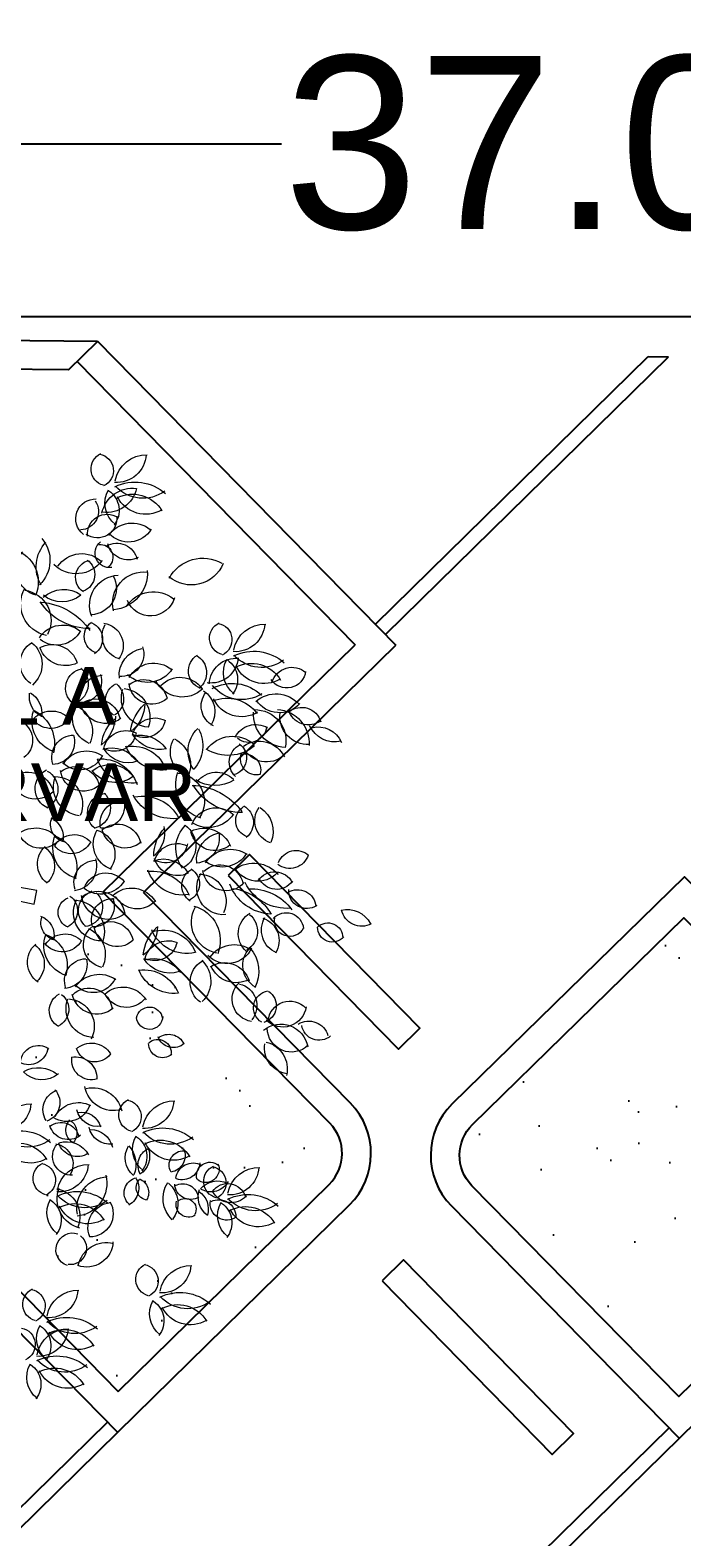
# Model space of a CAD drawing. Header units: millimetres. Extents: x 793 to 3159, y 750 to 2095.
# Drawn here: x 1184.99 to 1189.51, y 1002.38 to 1012.83 of the extents above; entities that cross this region are included whole.
import ezdxf

# ---------------------------------------------------------------- set-up
doc = ezdxf.new("R2010")
doc.units = ezdxf.units.MM
doc.linetypes.add('CONTINUA', pattern=[0])
for name, color, linetype in [('A-BANQUETA', 8, 'Continuous'), ('A-TEXTO', 2, 'Continuous'), ('A-VEGETACION', 65, 'Continuous')]:
    doc.layers.add(name, color=color, linetype=linetype)
doc.styles.add('kobalt', font='arial.ttf', dxfattribs={"height": 0.15})
doc.styles.get("Standard").update_dxf_attribs({"font": 'arial.ttf'})
doc.dimstyles.get("Standard").update_dxf_attribs({"dimtxt": 1.2, "dimasz": 0.18, "dimexe": 0.18, "dimexo": 0.0625, "dimgap": 0.09, "dimtad": 0, "dimtih": 1, "dimtoh": 1, "dimdec": 4, "dimlfac": -1, "dimzin": 0, "dimdsep": 46, "dimtxsty": 'Standard', "dimcen": 0.09, "dimadec": 0, "dimazin": 0, "dimtfac": 1, "dimtdec": 4, "dimtofl": 0, "dimtmove": 0, "dimatfit": 3, "dimfxl": 1, "dimtolj": 1, "dimtzin": 0, "dimarcsym": 0})
pattern_1 = [(38.034047, (-995.446, 276.85925), (-0.04112262, 0.97848569), [0, -0.77216, 0, -0.8636, 0, -0.8255]), (8.034047, (-995.446, 276.8592), (0.8856448, 1.4419677), [0, -0.41656, 0, -0.69596, 0, -0.2667]), (328.034047, (-996.0708, 276.8534), (1.58188923, 0.0176195), [0, -0.254, 0, -0.9144, 0, -1.1938]), (318.03405, (-996.0708, 276.8534), (1.5228908, 0.4600731), [0, -0.127, 0, -0.59944, 0, -0.6858])]

# ---------------------------------------------------------------- blocks, each defined once
blk = doc.blocks.new('XR-CONJUNTO$0$A$C458D45B7')
at = {"lineweight": 0, "extrusion": (-2.43104e-07, -5.45806e-06, 1)}
blk.add_lwpolyline([(0.1057, -1.746), (0.1681, -1.7494, -0.110183), (-0.0866, -0.95, -0.110183), (0.0225, -0.1181, 0.069274), (0.0548, -0.1083, -0.159056), (0.3751, -0.5382), (0.4313, -0.5098), (0.2694, -0.2414), (0.6188, -0.3643), (0.5483, -0.2962, -0.129481), (0.1024, -0.068, 0.184379), (0.1254, 0.0127), (0.8832, -0.1415), (0.8943, -0.0784), (0.1156, 0.0518, -0.487233), (0.1075, 0.0667, -0.157099), (0.4909, 0.4325), (0.4557, 0.4846), (0.2096, 0.2904), (0.2879, 0.6525), (0.2292, 0.5741, -0.1274), (0.063, 0.1098, -1.508538), (0.0487, 0.1166), (-0.0409, 1.3604), (-0.1014, 1.2588), (-0.0393, 0.4627, -0.187108), (-0.3498, 1.1361), (-0.3949, 1.1174), (-0.3356, 0.7801), (-0.586, 0.9428), (-0.6161, 0.9071, -0.222061), (-0.0345, 0.1193), (-0.0367, 0.1218), (-0.9935, 0.563), (-0.9683, 0.4373, -0.148996), (-0.7862, 0.3977), (-0.1177, 0.0214, -0.61159), (-0.1188, -0.006, -0.101655), (-1.381, -0.3864), (-1.4565, -0.4291), (-0.657, -0.3716, -0.12496), (-1.5382, -0.8654), (-1.5037, -0.924), (-0.968, -0.7054), (-1.2263, -1.1913), (-1.1801, -1.2004, -0.176723), (-0.0978, -0.0662, 0.164875), (-0.0374, -0.112, -0.122319), (-0.6656, -1.3725), (-0.6394, -1.3961), (-0.165, -0.7555, -0.101541), (-0.347, -1.7346), (-0.3067, -1.749), (-0.1198, -1.2235), (0.1057, -1.746)], format="xyb", close=True, dxfattribs=at)
at = {"lineweight": 0, "extrusion": (2.43104e-07, 5.45806e-06, -1)}
for centre, major_axis, start_param, end_param in [((1.2047, 1.8735), (0.0578, 0.0526, 0), 2.569534, 5.006064), ((1.153, 1.8655), (0.0521, -0.0572, 0), 4.051015, 6.582941), ((1.245, 1.9477), (0.0917, -0.1007, 0), -0.777492, 0.800951), ((1.3822, 1.7948), (0.0977, -0.1073, 0), 2.477681, 3.902549), ((1.3334, 1.6034), (0.156, 0.1421, 0), 4.983233, 6.17178), ((1.3151, 1.7162), (0.0909, 0.0828, 0), 2.943806, 4.400315), ((1.3213, 1.6411), (0.1073, 0.0977, 0), 4.075394, 5.568293), ((1.2007, 1.813), (0.1037, 0.0945, 0), 0.93843, 2.439379), ((1.1485, 1.6818), (0.0813, 0.074, 0), 6.042078, 7.680112), ((1.3664, 1.9112), (0.1269, 0.1155, 0), 1.666781, 3.133707), ((1.3223, 1.6016), (0.1055, -0.1158, 0), 3.38331, 4.908592), ((1.3796, 1.8101), (0.0974, -0.107, 0), 0.190237, 1.841773), ((1.1499, 1.643), (0.0617, -0.0677, 0), 1.384738, 3.90545), ((1.0761, 1.677), (0.064, 0.0583, 0), 0.142939, 2.254521), ((1.1583, 1.6449), (0.0609, -0.0669, 0), -0.950418, 1.336182), ((1.2034, 1.5741), (0.0607, -0.0666, 0), 2.180672, 4.465833), ((1.3207, 1.4939), (0.0968, 0.0882, 0), 4.468963, 6.135104), ((0.7863, 1.4466), (0.1042, -0.1145, 0), -1.558089, -0.023624), ((1.2163, 1.4846), (0.0497, 0.0453, 0), 2.154095, 4.761131), ((1.25, 1.4337), (0.0652, -0.0716, 0), 3.353873, 5.207545), ((1.3021, 1.6577), (0.0817, -0.0897, 0), -0.311589, 1.576583), ((0.7305, 1.3462), (0.1061, -0.1165, 0), 4.17789, 5.832144), ((0.9098, 1.4071), (0.0922, 0.084, 0), 2.564354, 4.581363), ((1.0445, 1.4197), (0.1124, -0.1235, 0), 1.763492, 3.048606), ((1.0885, 1.3478), (0.0896, -0.0984, 0), 2.894701, 4.651743), ((1.1728, 1.4657), (0.0436, 0.0397, 0), 5.34712, 7.859851), ((1.3013, 1.5509), (0.0718, 0.0654, 0), 1.80201, 3.64249), ((1.6493, 1.2899), (0.1299, 0.1183, 0), 4.360495, 5.965464), ((1.0623, 1.533), (0.1074, 0.0978, 0), 1.343784, 3.09522), ((1.1401, 1.3718), (0.0592, 0.0539, 0), 2.883799, 5.216128), ((1.0667, 1.3837), (0.0606, 0.0551, 0), 6.049447, 8.223314), ((1.3773, 1.2548), (0.1071, 0.0976, 0), 3.627143, 5.564226), ((1.2205, 1.3933), (0.1266, 0.1153, 0), 0.666936, 2.208248), ((1.5934, 1.501), (0.1183, 0.1077, 0), 1.123877, 3.002143), ((1.0067, 1.1728), (0.1048, 0.0954, 0), 4.716479, 6.042626), ((1.264, 1.2447), (0.093, -0.1021, 0), 1.914643, 3.826952), ((1.1267, 1.3204), (0.0823, -0.0904, 0), -1.350697, 0.677345), ((0.9544, 1.2463), (0.1089, 0.0991, 0), 2.493376, 4.396862), ((0.8083, 1.1701), (0.0944, -0.1037, 0), 4.007914, 5.933263), ((1.126, 1.4092), (0.1849, -0.2031, 0), 0.724844, 1.720325), ((0.8824, 0.9572), (0.2007, -0.2203, 0), 3.951237, 4.849497), ((0.9976, 1.3915), (0.0994, 0.0906, 0), 1.606077, 3.000648), ((1.4218, 1.1595), (0.1096, 0.0998, 0), 4.447218, 6.124093), ((1.4067, 1.3114), (0.0854, 0.0778, 0), 1.013458, 3.478607), ((1.0044, 1.0208), (0.0958, 0.0872, 0), 4.447811, 6.117663), ((0.9742, 1.1809), (0.0917, 0.0835, 0), 1.215767, 2.960129), ((1.1831, 1.0996), (0.0543, -0.0596, 0), 1.053155, 3.251216), ((1.1076, 1.0867), (0.0591, 0.0538, 0), 5.835663, 8.030113), ((1.2949, 1.1015), (0.0809, 0.0737, 0), 2.615368, 4.390992), ((1.1796, 1.057), (0.0767, 0.0698, 0), 5.582465, 7.669786), ((1.7599, 1.0963), (0.0578, 0.0526, 0), 2.569534, 5.006064), ((1.7082, 1.0883), (0.0521, -0.0572, 0), 4.051015, 6.582941), ((1.8002, 1.1705), (0.0917, -0.1007, 0), -0.777492, 0.800951), ((1.9374, 1.0176), (0.0977, -0.1073, 0), 2.477681, 3.902549), ((0.9191, 0.9718), (0.0753, -0.0827, 0), 1.313815, 3.349576), ((0.7825, 0.9675), (0.0853, -0.0936, 0), 4.544935, 6.312543), ((0.9566, 0.9403), (0.0806, -0.0885, 0), 3.370813, 5.157583), ((1.3902, 0.9219), (0.092, 0.0838, 0), 3.755875, 5.297094), ((1.2736, 1.0193), (0.0776, 0.0706, 0), 0.406359, 2.386168), ((1.8885, 0.8262), (0.156, 0.1421, 0), 4.983233, 6.17178), ((1.0156, 1.0868), (0.0921, 0.0838, 0), 1.841381, 3.51856), ((1.4262, 0.848), (0.0876, -0.0961, 0), 2.814409, 4.565511), ((1.672, 0.944), (0.0638, 0.0581, 0), 2.666489, 4.89175), ((1.5789, 0.9353), (0.0672, 0.0612, 0), 5.948182, 7.930883), ((1.6894, 1.0137), (0.0927, 0.0844, 0), 0.799218, 2.447222), ((1.8061, 0.8808), (0.0831, -0.0913, 0), 2.334246, 3.973514), ((1.8703, 0.939), (0.0909, 0.0828, 0), 2.943806, 4.400315), ((1.7037, 0.9046), (0.0813, 0.074, 0), 6.042078, 7.680112), ((1.9216, 1.134), (0.1269, 0.1155, 0), 1.666781, 3.133707), ((1.8775, 0.8244), (0.1055, -0.1158, 0), 3.38331, 4.908592), ((1.1085, 0.8596), (0.0605, -0.0665, 0), 1.397227, 3.718561), ((1.0273, 0.8777), (0.0708, 0.0645, 0), 6.13543, 8.311571), ((1.1927, 0.8056), (0.0766, -0.0842, 0), 2.169655, 3.836341), ((1.083, 0.891), (0.0687, -0.0755, 0), -1.14803, 0.774852), ((1.3947, 1.027), (0.0932, -0.1024, 0), -0.25807, 1.453854), ((1.3802, 0.7905), (0.0819, 0.0746, 0), 4.800278, 6.787688), ((1.5489, 0.7897), (0.0916, 0.0834, 0), 4.639012, 6.391459), ((1.9348, 1.0329), (0.0974, -0.107, 0), 0.190237, 1.841773), ((2.0405, 0.9558), (0.0587, -0.0645, 0), -0.724942, 1.726058), ((2.0648, 0.8685), (0.071, 0.0646, 0), 4.151426, 6.168286), ((1.2873, 0.805), (0.0618, 0.0563, 0), 2.887633, 4.992149), ((1.1995, 0.8106), (0.0592, -0.065, 0), 4.536575, 6.457466), ((1.4108, 0.8151), (0.0902, -0.0991, 0), 0.806193, 2.626396), ((1.2759, 0.7256), (0.0902, -0.0991, 0), 3.977608, 5.798449), ((1.4175, 0.8946), (0.0717, -0.0787, 0), 0.005641, 2.204362), ((1.5569, 0.9599), (0.1017, 0.0926, 0), 1.53285, 3.394624), ((1.7473, 0.7824), (0.0749, 0.0682, 0), 2.758287, 4.551845), ((1.5937, 0.7543), (0.0858, 0.0782, 0), 6.016735, 7.583178), ((1.7909, 0.6955), (0.1422, 0.1295, 0), 4.938646, 6.213219), ((1.8321, 0.9856), (0.1277, 0.1163, 0), 1.736283, 3.202468), ((1.7659, 0.6448), (0.1288, 0.1173, 0), 5.061729, 6.377885), ((1.9932, 0.6983), (0.0961, -0.1055, 0), 3.150996, 4.716777), ((0.9534, 0.8183), (0.0686, -0.0753, 0), 1.181124, 2.464126), ((0.8007, 0.7407), (0.0738, -0.081, 0), 4.41164, 5.590802), ((1.1767, 0.7201), (0.084, -0.0923, 0), 1.118017, 2.804838), ((1.0123, 0.6583), (0.089, -0.0977, 0), 4.294454, 5.876201), ((1.2035, 0.8172), (0.0808, -0.0887, 0), 0.092923, 1.977664), ((1.1603, 0.6968), (0.0837, 0.0762, 0), 4.801306, 6.789719), ((1.541, 0.6301), (0.1501, -0.1649, 0), 2.46149, 3.089068), ((1.2241, 0.7888), (0.1083, -0.1189, 0), -0.839842, 0.076229), ((1.8322, 0.877), (0.0963, -0.1058, 0), 0.185746, 1.870263), ((1.895, 0.6229), (0.1068, 0.0972, 0), 5.428094, 7.228134), ((2.0064, 0.8809), (0.0937, 0.0854, 0), 1.46165, 3.280739), ((1.9916, 0.6138), (0.1043, -0.1145, 0), 3.932876, 5.51985), ((2.1421, 0.7965), (0.0656, -0.072, 0), 0.099805, 2.010463), ((2.1109, 0.6877), (0.0621, -0.0682, 0), 3.181514, 5.162167), ((0.7697, 0.6152), (0.0667, -0.0732, 0), 4.451717, 6.378593), ((1.0128, 0.7058), (0.1097, 0.0999, 0), 2.621006, 4.188153), ((0.9555, 0.6379), (0.0846, 0.077, 0), 4.543425, 6.229143), ((0.9514, 0.7771), (0.0779, 0.0709, 0), 1.330154, 3.178298), ((0.7976, 0.5988), (0.1163, -0.1277, 0), 4.342379, 5.681106), ((1.3643, 0.5848), (0.1194, -0.1311, 0), 2.37923, 3.193648), ((1.061, 0.7395), (0.128, -0.1405, 0), -0.784182, 0.00199), ((1.4333, 0.6173), (0.0792, 0.0721, 0), 4.133492, 5.913453), ((1.3835, 0.7314), (0.0727, 0.0663, 0), 0.919137, 2.878591), ((1.9006, 0.5896), (0.0803, 0.0731, 0), 4.360409, 5.96059), ((2.0436, 0.7493), (0.1051, -0.1154, 0), 0.784975, 2.34939), ((2.1397, 0.7382), (0.0871, -0.0957, 0), 0.673365, 2.436248), ((2.1878, 0.572), (0.0873, 0.0795, 0), 5.195254, 6.607348), ((1.0619, 0.538), (0.0771, 0.0702, 0), 3.578431, 5.411906), ((0.9566, 0.6106), (0.0784, 0.0714, 0), 0.436241, 2.259906), ((1.3008, 0.5586), (0.0784, 0.0714, 0), 4.101275, 5.885898), ((1.2466, 0.6694), (0.0679, -0.0745, 0), -0.680065, 1.231452), ((1.4562, 0.728), (0.1107, 0.1008, 0), 2.096157, 3.293233), ((1.3665, 0.4977), (0.0986, -0.1083, 0), 3.64898, 4.819134), ((1.632, 0.5695), (0.0934, 0.085, 0), 2.670249, 4.371423), ((1.466, 0.5092), (0.0985, 0.0897, 0), 5.897661, 7.518178), ((1.7353, 0.573), (0.0996, -0.1093, 0), 1.696285, 3.096425), ((1.4938, 0.597), (0.1088, -0.1195, 0), -1.343022, -0.102244), ((1.7945, 0.4948), (0.1, -0.1098, 0), 2.927447, 4.595886), ((1.8685, 0.697), (0.0551, -0.0606, 0), -0.732342, 1.438682), ((1.9175, 0.4935), (0.0864, -0.0949, 0), 3.269555, 4.993185), ((2.2645, 0.7491), (0.086, -0.0945, 0), 0.49687, 1.882198), ((1.1197, 0.4426), (0.0853, -0.0936, 0), 2.842397, 4.486074), ((1.2348, 0.4358), (0.1098, 0.1, 0), 5.169368, 6.378412), ((1.3079, 0.64), (0.0836, -0.0918, 0), 0.349385, 1.792287), ((1.464, 0.6612), (0.1312, 0.1195, 0), 2.177072, 3.48534), ((1.3334, 0.431), (0.1199, 0.1092, 0), 5.273956, 6.694812), ((1.7713, 0.7471), (0.1424, 0.1297, 0), 1.613061, 2.85523), ((1.8678, 0.5245), (0.0662, 0.0603, 0), 3.038614, 4.984341), ((1.7767, 0.5428), (0.0601, 0.0547, 0), 6.07195, 8.333963), ((1.9049, 0.5403), (0.0506, -0.0555, 0), 0.487336, 2.659089), ((1.8486, 0.4869), (0.0508, -0.0558, 0), 3.712422, 5.67171), ((1.949, 0.6437), (0.0794, -0.0872, 0), -0.015353, 1.86175), ((1.0697, 0.3839), (0.0756, -0.083, 0), 3.217275, 5.232157), ((1.088, 0.5957), (0.0844, 0.0768, 0), 1.169358, 3.071745), ((1.2286, 0.3762), (0.0968, 0.0882, 0), 4.743456, 6.397223), ((1.1863, 0.3544), (0.1203, -0.1321, 0), 3.77634, 5.096511), ((1.3275, 0.5924), (0.1258, 0.1146, 0), 2.147165, 3.513976), ((0.8499, 0.3477), (0.0893, 0.0814, 0), 4.677287, 6.768745), ((0.8831, 0.4602), (0.0782, -0.0859, 0), -0.072116, 2.100473), ((0.9807, 0.3937), (0.0663, -0.0728, 0), 1.151836, 3.380423), ((0.8908, 0.3895), (0.0716, 0.0652, 0), 5.958243, 8.074739), ((1.1017, 0.4035), (0.0999, 0.091, 0), 2.417589, 4.240237), ((0.975, 0.3218), (0.0943, 0.0859, 0), 5.432363, 7.442825), ((1.1049, 0.4906), (0.0793, 0.0722, 0), 1.533613, 3.760744), ((1.2521, 0.5565), (0.0977, 0.089, 0), 1.621032, 3.240103), ((1.6951, 0.4196), (0.1098, -0.1206, 0), 1.02251, 2.655312), ((1.5334, 0.3392), (0.0887, -0.0974, 0), 3.932198, 6.037993), ((1.7114, 0.5766), (0.1199, 0.1092, 0), 1.728261, 2.878998), ((1.7204, 0.3656), (0.0819, 0.0746, 0), 4.52524, 6.227149), ((1.2161, 0.2832), (0.0673, 0.0612, 0), 2.962339, 5.371728), ((1.1335, 0.306), (0.0721, 0.0656, 0), 6.233027, 8.310845), ((1.5187, 0.4684), (0.1407, -0.1545, 0), 0.640677, 1.802056), ((1.3814, 0.1749), (0.139, 0.1266, 0), 5.240357, 6.537285), ((1.6034, 0.1235), (0.2151, 0.1959, 0), 5.465833, 6.388216), ((1.8324, 0.5474), (0.1895, 0.1725, 0), 2.274403, 3.341796), ((1.2881, 0.2359), (0.0702, -0.0771, 0), 2.086658, 3.920651), ((1.193, 0.3155), (0.0695, -0.0763, 0), -1.080273, 0.780013), ((1.7193, 0.1934), (0.0877, 0.0798, 0), 4.231785, 6.165473), ((1.6841, 0.3589), (0.1027, 0.0935, 0), 1.321927, 2.871663), ((1.8882, 0.2529), (0.0574, 0.0522, 0), 2.659984, 4.886166), ((1.8046, 0.2444), (0.0651, 0.0593, 0), 5.956365, 7.910978), ((2.0071, 0.2546), (0.073, -0.0801, 0), 1.067899, 2.92199), ((1.8529, 0.2045), (0.0881, -0.0968, 0), 4.451396, 5.845093), ((0.8875, 0.0763), (0.0906, -0.0995, 0), 3.208281, 4.799812), ((1.0376, 0.2277), (0.061, 0.0555, 0), 2.56328, 4.27584), ((0.9174, 0.1696), (0.0717, 0.0653, 0), 5.868543, 7.246202), ((1.2653, 0.1224), (0.081, 0.0738, 0), 4.745986, 6.818095), ((1.6198, 0.0907), (0.1252, -0.1375, 0), 2.280882, 3.058707), ((1.3423, 0.1923), (0.1035, 0.0943, 0), 0.520555, 1.572296), ((1.6872, 0.1238), (0.1023, -0.1123, 0), 1.657783, 3.088171), ((1.5085, 0.1335), (0.0877, 0.0799, 0), 6.067834, 8.045041), ((1.6639, 0.0822), (0.0907, -0.0996, 0), 3.428976, 5.043905), ((0.9113, 0.2286), (0.0826, 0.0753, 0), 1.505724, 3.50646), ((1.114, 0.1223), (0.1092, 0.0994, 0), 2.564545, 4.284212), ((0.9211, 0.028), (0.116, 0.1056, 0), 5.777895, 7.358046), ((1.0515, 0.1937), (0.0742, 0.0675, 0), 1.202907, 3.195018), ((1.0653, 0.0787), (0.0761, 0.0693, 0), 4.390858, 6.307193), ((1.2777, 0.1403), (0.0836, -0.0918, 0), 1.05786, 2.852332), ((1.1395, 0.0928), (0.0847, 0.0772, 0), 5.715564, 7.653398), ((1.3006, 0.2313), (0.081, 0.0737, 0), 1.566682, 3.632794), ((1.4867, 0.1575), (0.0691, -0.0759, 0), -0.69434, 1.265921), ((1.5428, 0.035), (0.074, -0.0812, 0), 2.549086, 4.298299), ((1.7132, 0.227), (0.076, -0.0835, 0), 0.028742, 2.061808), ((1.7609, 0.0696), (0.0958, 0.0873, 0), 3.773279, 5.238917), ((1.6186, 0.1711), (0.0865, 0.0788, 0), 0.496987, 2.185336), ((1.0061, 0.0455), (0.0741, -0.0813, 0), 1.382971, 3.131901), ((0.8706, 0.0349), (0.0772, 0.0703, 0), 6.063501, 7.880105), ((1.0551, 0.0354), (0.0842, 0.0767, 0), 0.426936, 2.193481), ((1.4792, -0.0603), (0.0897, -0.0984, 0), 3.52824, 4.904396), ((1.5428, 0.1079), (0.0824, 0.0751, 0), 1.848943, 3.581152), ((1.7894, -0.0171), (0.0929, -0.102, 0), 2.877066, 4.459805), ((1.7491, 0.1705), (0.0979, 0.0892, 0), 1.28174, 2.88803), ((1.8968, -0.0911), (0.1001, -0.1099, 0), 3.256708, 4.738799), ((2.0615, 0.1253), (0.061, -0.0669, 0), -0.518451, 1.382328), ((2.0917, 0.0318), (0.0638, 0.0581, 0), 4.23997, 6.17382), ((1.1683, -0.0388), (0.076, 0.0692, 0), 3.547046, 5.406033), ((1.2143, -0.1026), (0.0802, 0.073, 0), 4.235733, 6.327879), ((1.4251, -0.1752), (0.1293, -0.1419, 0), 3.772047, 5.013684), ((1.5677, 0.0768), (0.1144, -0.1256, 0), 0.568993, 1.974998), ((1.6504, -0.0484), (0.0635, 0.0578, 0), 2.884053, 4.963442), ((1.5628, -0.042), (0.0613, 0.0558, 0), 6.014393, 8.125504), ((1.757, -0.0586), (0.0915, 0.0833, 0), 2.215722, 4.462887), ((1.645, -0.1202), (0.0839, -0.0921, 0), 3.876593, 5.891738), ((1.7677, 0.0361), (0.0726, -0.0797, 0), -0.136696, 2.171298), ((1.7409, -0.0601), (0.0804, 0.0732, 0), 4.693667, 6.792912), ((1.9147, 0.0973), (0.0829, -0.091, 0), -0.068111, 1.76351), ((1.9938, -0.0721), (0.0613, -0.0673, 0), 2.873091, 4.978991), ((1.1895, 0.0349), (0.0855, -0.0939, 0), -0.278734, 1.37918), ((1.3332, -0.1909), (0.0947, 0.0862, 0), 4.69751, 6.460587), ((1.9848, 0.0357), (0.1576, 0.1435, 0), 2.336955, 3.515873), ((1.7667, -0.306), (0.1835, 0.1671, 0), 5.585592, 6.477293), ((2.0481, 0.0637), (0.144, -0.1582, 0), 0.643081, 1.840023), ((1.8872, -0.2906), (0.1545, -0.1697, 0), 3.813215, 4.826803), ((2.0017, 0.0257), (0.0654, 0.0596, 0), 1.333269, 3.450252), ((2.1007, -0.148), (0.0571, -0.0627, 0), 3.314505, 5.359234), ((2.1423, -0.0658), (0.062, 0.0565, 0), 1.726458, 3.911006), ((1.067, -0.178), (0.0541, 0.0492, 0), 2.68322, 5.063205), ((1.0009, -0.1711), (0.0613, 0.0558, 0), 6.051792, 8.118656), ((1.1962, -0.1774), (0.0971, 0.0884, 0), 2.300818, 4.341939), ((1.0615, -0.2672), (0.099, -0.1087, 0), 3.994279, 5.774751), ((1.1835, -0.1681), (0.0708, 0.0645, 0), 2.999749, 5.104731), ((1.2249, -0.0831), (0.0927, 0.0845, 0), 1.629632, 3.754582), ((1.1794, -0.2041), (0.0843, -0.0926, 0), 3.23424, 5.252568), ((1.1094, -0.1535), (0.0662, 0.0602, 0), 6.175407, 8.492855), ((1.2458, -0.2104), (0.0657, -0.0721, 0), 1.984045, 3.950075), ((1.1573, -0.1474), (0.0709, 0.0646, 0), 0.342552, 2.363011), ((1.3583, -0.0424), (0.0861, 0.0784, 0), 1.479157, 3.339545), ((0.9981, -0.226), (0.0616, 0.0561, 0), 2.469047, 4.222675), ((0.879, -0.2881), (0.0659, -0.0723, 0), 4.22568, 5.634213), ((1.756, -0.2172), (0.098, -0.1076, 0), 0.919855, 2.815011), ((1.5813, -0.3024), (0.11, -0.1208, 0), 4.122007, 5.830458), ((1.937, -0.2675), (0.0737, -0.081, 0), 1.444926, 3.346793), ((1.8155, -0.2583), (0.0678, -0.0744, 0), 4.55223, 6.483797), ((2.0486, -0.25), (0.077, -0.0845, 0), 1.131384, 2.832042), ((1.9072, -0.3001), (0.0807, 0.0735, 0), 5.75833, 7.572133), ((2.0484, -0.2506), (0.0543, -0.0596, 0), 3.040318, 5.351056), ((2.0653, -0.2087), (0.0478, -0.0525, 0), -0.381889, 2.519007), ((2.3304, -0.2743), (0.0822, -0.0902, 0), 3.645066, 4.967734), ((2.3965, -0.1345), (0.0702, 0.0639, 0), 1.816329, 3.659053), ((1.0276, -0.3853), (0.0795, 0.0724, 0), 4.458357, 6.248414), ((1.2195, -0.3259), (0.0723, -0.0794, 0), 0.935119, 3.152125), ((1.0826, -0.3727), (0.0884, -0.0971, 0), 4.292569, 5.905348), ((1.2355, -0.3272), (0.0729, -0.0801, 0), 3.111573, 5.233329), ((1.2669, -0.2279), (0.0717, -0.0788, 0), -0.017107, 2.169928), ((1.6019, -0.3954), (0.1448, -0.159, 0), 2.421865, 3.100606), ((1.2829, -0.2402), (0.1147, -0.1259, 0), -0.838067, 0.064627), ((1.5888, -0.1889), (0.1289, 0.1174, 0), 2.079872, 3.486061), ((1.4803, -0.4172), (0.1086, -0.1192, 0), 3.550023, 5.077952), ((2.2618, -0.2355), (0.046, -0.0505, 0), -0.150233, 2.313194), ((2.2418, -0.2842), (0.0509, 0.0463, 0), 4.671369, 7.019502), ((0.9635, -0.4091), (0.0736, -0.0808, 0), 1.306379, 3.162265), ((0.8195, -0.4188), (0.0834, 0.076, 0), 6.107054, 7.814598), ((1.075, -0.3301), (0.098, -0.1076, 0), 1.026297, 2.64588), ((1.0138, -0.2583), (0.0759, 0.0691, 0), 1.246349, 3.209663), ((0.882, -0.4268), (0.1053, -0.1156, 0), 4.242804, 5.729802), ((1.5045, -0.4148), (0.0815, 0.0742, 0), 4.139575, 5.785791), ((1.4394, -0.2899), (0.0724, -0.0795, 0), -0.621746, 1.129501), ((1.776, -0.2819), (0.0847, -0.093, 0), -0.387081, 1.524271), ((1.8109, -0.4569), (0.1015, 0.0924, 0), 4.472501, 6.03354), ((1.9638, -0.4153), (0.0768, -0.0843, 0), 1.231448, 3.066665), ((1.7614, -0.4437), (0.1203, 0.1096, 0), 6.282223, 7.50516), ((1.1263, -0.4919), (0.074, 0.0674, 0), 3.497373, 5.431261), ((1.0172, -0.4171), (0.0834, 0.0759, 0), 0.522201, 2.222682), ((1.5107, -0.3149), (0.1032, 0.094, 0), 1.972829, 3.329136), ((1.4379, -0.5406), (0.1132, 0.1031, 0), 5.178593, 6.391981), ((1.7212, -0.4945), (0.0844, 0.0769, 0), 2.921424, 4.898357), ((1.5708, -0.4908), (0.0887, -0.0974, 0), 4.624499, 6.245935), ((1.7652, -0.5238), (0.0809, -0.0889, 0), 3.304004, 5.142297), ((1.1577, -0.4355), (0.0757, -0.0832, 0), -0.410198, 1.564219), ((1.1878, -0.5954), (0.0893, -0.098, 0), 2.893248, 4.484243), ((1.3911, -0.6161), (0.1186, -0.1303, 0), 3.751224, 5.04893), ((1.5298, -0.374), (0.1172, -0.1286, 0), 0.608217, 1.916874), ((1.819, -0.3683), (0.0943, 0.0859, 0), 1.81204, 3.465097), ((1.0432, -0.6316), (0.0635, 0.0578, 0), 2.828355, 4.970388), ((1.1762, -0.5315), (0.0858, 0.0782, 0), 1.595626, 3.656981), ((1.1406, -0.6349), (0.0726, -0.0797, 0), 3.097635, 5.344847), ((1.2984, -0.6458), (0.0925, 0.0842, 0), 4.69803, 6.451656), ((1.3126, -0.5044), (0.0742, -0.0815, 0), -0.185563, 1.859253), ((1.9055, -0.5708), (0.0701, -0.077, 0), 0.868385, 3.107628), ((1.8147, -0.6013), (0.0684, -0.0752, 0), 4.086493, 6.142639), ((1.9797, -0.6098), (0.0531, -0.0583, 0), 1.27183, 3.717815), ((1.9253, -0.6015), (0.0597, 0.0543, 0), 6.025032, 8.287942), ((0.9604, -0.6267), (0.0642, 0.0584, 0), 6.104573, 8.123386), ((1.166, -0.6234), (0.0885, -0.0972, 0), 0.750634, 2.670163), ((1.0384, -0.705), (0.0858, -0.0942, 0), 3.951231, 5.923783), ((1.4206, -0.6724), (0.0447, 0.0407, 0), 4.046495, 6.887858), ((2.0365, -0.5907), (0.0801, 0.073, 0), 0.865837, 3.095513), ((2.0694, -0.6791), (0.0677, -0.0743, 0), 2.389715, 4.70032), ((1.4206, -0.6545), (0.045, 0.041, 0), 0.745147, 3.783208), ((2.0285, -0.812), (0.0854, -0.0937, 0), 3.194354, 5.266214), ((2.1578, -0.7629), (0.0624, -0.0685, 0), 3.315824, 5.152296), ((2.2045, -0.6777), (0.0544, -0.0598, 0), 0.009364, 2.152356), ((1.4605, -0.8232), (0.0416, -0.0457, 0), 3.128591, 5.60002), ((1.5314, -0.724), (0.0552, 0.0503, 0), 1.558302, 3.521751), ((1.5113, -0.8135), (0.0514, -0.0565, 0), 3.212513, 5.011871), ((2.0764, -0.7036), (0.0819, 0.0746, 0), 1.519596, 3.869397), ((0.8645, -0.7958), (0.0594, -0.0652, 0), -0.726496, 1.218619), ((0.9098, -0.8788), (0.0568, -0.0624, 0), 2.393253, 4.474922), ((1.1541, -0.8854), (0.077, 0.0701, 0), 4.690567, 6.465808), ((1.1694, -0.7784), (0.0664, 0.0605, 0), 1.357884, 3.565082), ((1.4824, -0.7811), (0.0478, 0.0435, 0), 1.591957, 3.894), ((2.0741, -0.7951), (0.0813, -0.0893, 0), 0.876257, 2.452635), ((1.9318, -0.8938), (0.0862, -0.0947, 0), 4.111917, 5.679083), ((0.9106, -1.0346), (0.0926, -0.1017, 0), 3.353254, 4.564957), ((1.1537, -0.8603), (0.061, -0.0669, 0), 0.413196, 2.457667), ((1.0811, -0.944), (0.073, 0.0665, 0), 5.248983, 7.046658), ((0.926, -0.8367), (0.0863, 0.0786, 0), 1.589818, 3.127586), ((1.1614, -1.1268), (0.103, 0.0938, 0), 5.235197, 6.77359), ((1.0253, -1.0902), (0.069, 0.0628, 0), 3.308647, 5.138973), ((0.9205, -1.0592), (0.0664, 0.0605, 0), 6.277686, 8.249253), ((1.2581, -0.957), (0.1004, 0.0914, 0), 2.033796, 3.688076), ((1.3608, -1.1116), (0.0578, 0.0526, 0), 2.569534, 5.006064), ((1.3091, -1.1196), (0.0521, -0.0572, 0), 4.051015, 6.582941), ((1.5383, -1.1903), (0.0977, -0.1073, 0), 2.477681, 3.902549), ((0.7405, -1.0565), (0.0917, -0.1007, 0), -0.777492, 0.800951), ((0.8777, -1.2094), (0.0977, -0.1073, 0), 2.477681, 3.902549), ((1.0421, -1.0332), (0.0826, 0.0753, 0), 1.048711, 2.866113), ((1.0967, -1.1776), (0.0894, 0.0814, 0), 4.357835, 5.930551), ((1.1846, -1.0688), (0.0724, 0.066, 0), 2.126203, 3.662822), ((1.1126, -1.19), (0.0655, 0.0597, 0), 5.242094, 6.774017), ((1.4011, -1.0374), (0.0917, -0.1007, 0), -0.777492, 0.800951), ((0.8289, -1.4008), (0.156, 0.1421, 0), 4.983233, 6.17178), ((1.0176, -1.2329), (0.0616, 0.0561, 0), 4.748267, 6.798588), ((1.0502, -1.1398), (0.0656, 0.0598, 0), 1.617108, 3.605764), ((1.1075, -1.1835), (0.0461, -0.0506, 0), 1.181961, 3.053836), ((1.019, -1.1975), (0.0479, -0.0526, 0), 4.531679, 6.114111), ((1.242, -1.15), (0.0725, 0.066, 0), 2.164318, 3.678188), ((1.1553, -1.2826), (0.0683, -0.075, 0), 3.854023, 5.240722), ((1.4895, -1.3817), (0.156, 0.1421, 0), 4.983233, 6.17178), ((0.862, -1.093), (0.1269, 0.1155, 0), 1.666781, 3.133707), ((0.8178, -1.4026), (0.1055, -0.1158, 0), 3.38331, 4.908592), ((1.0668, -1.3051), (0.0651, 0.0593, 0), 2.253087, 4.566682), ((0.9783, -1.3425), (0.0642, -0.0705, 0), 4.03691, 6.007166), ((1.0918, -1.2176), (0.0659, 0.06, 0), 1.69823, 3.571093), ((1.043, -1.3545), (0.0783, -0.086, 0), 3.570728, 4.946469), ((1.4712, -1.2689), (0.0909, 0.0828, 0), 2.943806, 4.400315), ((1.3047, -1.3033), (0.0813, 0.074, 0), 6.042078, 7.680112), ((1.5226, -1.0739), (0.1269, 0.1155, 0), 1.666781, 3.133707), ((1.4784, -1.3835), (0.1055, -0.1158, 0), 3.38331, 4.908592), ((1.5357, -1.175), (0.0974, -0.107, 0), 0.190237, 1.841773), ((0.8751, -1.194), (0.0974, -0.107, 0), 0.190237, 1.841773), ((1.4183, -1.3094), (0.0769, 0.0701, 0), 2.97626, 4.426761), ((1.2348, -1.342), (0.0872, -0.0957, 0), 4.707112, 5.824159), ((1.4594, -1.343), (0.0578, -0.0634, 0), 1.791928, 3.410217), ((1.3267, -1.3023), (0.0744, 0.0678, 0), 0.401855, 1.714979), ((1.584, -1.3411), (0.0445, -0.0489, 0), 1.786118, 3.912369), ((1.5135, -1.2978), (0.0522, -0.0573, 0), -1.25973, 0.566902), ((1.7069, -1.3894), (0.042, -0.0461, 0), 2.007707, 4.557266), ((0.9678, -1.4088), (0.0578, 0.0526, 0), 2.569534, 5.006064), ((0.9161, -1.4168), (0.0521, -0.0572, 0), 4.051015, 6.582941), ((1.0081, -1.3346), (0.0917, -0.1007, 0), -0.777492, 0.800951), ((1.1453, -1.4875), (0.0977, -0.1073, 0), 2.477681, 3.902549), ((1.0778, -1.4302), (0.1128, 0.1028, 0), 0.48437, 2.20123), ((1.629, -1.4107), (0.0588, 0.0536, 0), 3.97883, 5.958356), ((1.5783, -1.3283), (0.0545, -0.0598, 0), -0.813038, 1.059981), ((1.6874, -1.3597), (0.0414, -0.0455, 0), -1.262708, 1.413944), ((1.7562, -1.4153), (0.0578, 0.0526, 0), 2.569534, 5.006064), ((1.7045, -1.4233), (0.0521, -0.0572, 0), 4.051015, 6.582941), ((1.7965, -1.3411), (0.0917, -0.1007, 0), -0.777492, 0.800951), ((1.9337, -1.494), (0.0977, -0.1073, 0), 2.477681, 3.902549), ((1.1414, -1.5014), (0.0944, -0.1036, 0), 0.982263, 2.662977), ((0.9783, -1.5849), (0.0873, -0.0959, 0), 4.040533, 5.825192), ((1.0965, -1.6789), (0.156, 0.1421, 0), 4.983233, 6.17178), ((1.2417, -1.546), (0.0999, -0.1097, 0), 2.132888, 3.812413), ((1.3819, -1.4714), (0.0526, 0.0479, 0), 3.048286, 5.247826), ((1.2889, -1.4511), (0.0602, -0.0661, 0), -1.42151, 0.212376), ((1.4235, -1.448), (0.0382, -0.0419, 0), 0.840385, 3.053217), ((1.3575, -1.4699), (0.0495, 0.045, 0), 5.804263, 7.555064), ((1.6259, -1.4952), (0.0909, -0.0998, 0), 1.486848, 2.875757), ((1.436, -1.5206), (0.0916, 0.0834, 0), 6.141567, 7.656072), ((1.6176, -1.4269), (0.0492, -0.054, 0), 0.172175, 2.267867), ((1.5821, -1.4997), (0.0485, -0.0533, 0), 3.374486, 5.350939), ((1.7642, -1.4868), (0.0815, 0.0742, 0), 2.96694, 4.191148), ((1.6007, -1.5446), (0.0738, 0.0672, 0), 6.048868, 7.302861), ((1.7437, -1.5154), (0.069, -0.0758, 0), 2.992613, 4.319172), ((1.711, -1.3735), (0.067, 0.061, 0), 1.213283, 2.813805), ((1.7903, -1.5105), (0.0635, 0.0579, 0), 4.479507, 6.747295), ((1.8849, -1.6854), (0.156, 0.1421, 0), 4.983233, 6.17178), ((1.0782, -1.5661), (0.0909, 0.0828, 0), 2.943806, 4.400315), ((0.9117, -1.6005), (0.0813, 0.074, 0), 6.042078, 7.680112), ((1.1296, -1.3711), (0.1269, 0.1155, 0), 1.666781, 3.133707), ((1.0854, -1.6807), (0.1055, -0.1158, 0), 3.38331, 4.908592), ((1.2609, -1.6323), (0.0778, -0.0855, 0), 1.918483, 3.760095), ((1.1542, -1.5703), (0.0791, 0.072, 0), 0.195187, 2.318951), ((1.6091, -1.5243), (0.0425, 0.0387, 0), 1.734871, 4.153312), ((1.5944, -1.5453), (0.0336, -0.0369, 0), 3.099403, 5.951328), ((1.786, -1.5169), (0.057, 0.0519, 0), 1.668591, 4.040558), ((1.7493, -1.5789), (0.0585, 0.0533, 0), 4.975325, 7.002562), ((1.805, -1.4177), (0.0706, 0.0643, 0), 1.472484, 3.37871), ((1.8666, -1.5726), (0.0909, 0.0828, 0), 2.943806, 4.400315), ((1.7001, -1.607), (0.0813, 0.074, 0), 6.042078, 7.680112), ((1.918, -1.3776), (0.1269, 0.1155, 0), 1.666781, 3.133707), ((1.8738, -1.6872), (0.1055, -0.1158, 0), 3.38331, 4.908592), ((1.1427, -1.4721), (0.0974, -0.107, 0), 0.190237, 1.841773), ((1.9311, -1.4787), (0.0974, -0.107, 0), 0.190237, 1.841773), ((1.0756, -1.7372), (0.0522, -0.0573, 0), 1.05275, 4.182005), ((1.0644, -1.7315), (0.0505, -0.0554, 0), 4.555762, 7.142185), ((1.1392, -1.6948), (0.0905, 0.0824, 0), 0.769881, 2.634816), ((1.2321, -1.8351), (0.0893, -0.098, 0), 2.51634, 4.119105), ((1.4467, -1.8713), (0.0578, 0.0526, 0), 2.569534, 5.006064), ((1.395, -1.8793), (0.0521, -0.0572, 0), 4.051015, 6.582941), ((1.487, -1.7971), (0.0917, -0.1007, 0), -0.777492, 0.800951), ((1.6242, -1.95), (0.0977, -0.1073, 0), 2.477681, 3.902549), ((0.9254, -1.9911), (0.0578, 0.0526, 0), 2.569534, 5.006064), ((0.8737, -1.9991), (0.0521, -0.0572, 0), 4.051015, 6.582941), ((0.9657, -1.9169), (0.0917, -0.1007, 0), -0.777492, 0.800951), ((1.1029, -2.0698), (0.0977, -0.1073, 0), 2.477681, 3.902549), ((1.5754, -2.1414), (0.156, 0.1421, 0), 4.983233, 6.17178), ((1.6084, -1.8336), (0.1269, 0.1155, 0), 1.666781, 3.133707), ((1.5571, -2.0286), (0.0909, 0.0828, 0), 2.943806, 4.400315), ((1.3906, -2.063), (0.0813, 0.074, 0), 6.042078, 7.680112), ((1.5643, -2.1432), (0.1055, -0.1158, 0), 3.38331, 4.908592), ((1.6216, -1.9347), (0.0974, -0.107, 0), 0.190237, 1.841773), ((1.0358, -2.1484), (0.0909, 0.0828, 0), 2.943806, 4.400315), ((1.0541, -2.2612), (0.156, 0.1421, 0), 4.983233, 6.17178), ((1.0872, -1.9534), (0.1269, 0.1155, 0), 1.666781, 3.133707), ((1.043, -2.263), (0.1055, -0.1158, 0), 3.38331, 4.908592), ((0.8295, -2.178), (0.0521, -0.0572, 0), 4.051015, 6.582941), ((0.9215, -2.0958), (0.0917, -0.1007, 0), -0.777492, 0.800951), ((1.0587, -2.2486), (0.0977, -0.1073, 0), 2.477681, 3.902549), ((0.8693, -2.1828), (0.0813, 0.074, 0), 6.042078, 7.680112), ((1.1003, -2.0545), (0.0974, -0.107, 0), 0.190237, 1.841773), ((1.0099, -2.44), (0.156, 0.1421, 0), 4.983233, 6.17178), ((0.9916, -2.3272), (0.0909, 0.0828, 0), 2.943806, 4.400315), ((0.8251, -2.3616), (0.0813, 0.074, 0), 6.042078, 7.680112), ((1.0429, -2.1322), (0.1269, 0.1155, 0), 1.666781, 3.133707), ((0.9988, -2.4419), (0.1055, -0.1158, 0), 3.38331, 4.908592), ((1.0561, -2.2333), (0.0974, -0.107, 0), 0.190237, 1.841773)]:
    blk.add_ellipse(centre, major_axis=major_axis, ratio=1, start_param=start_param, end_param=end_param, dxfattribs=at)
blk = doc.blocks.new('*D242')
at = {"layer": 'Defpoints', "color": 0, "lineweight": -2, "transparency": 16777216}
for p, q in [((1171.25, 1010.906), (1171.25, 1012.222)), ((1208.305, 1010.906), (1208.305, 1012.222)), ((1171.43, 1012.042), (1186.733, 1012.042)), ((1208.125, 1012.042), (1192.823, 1012.042))]:
    blk.add_line(p, q, dxfattribs=at)
at = {"layer": 'Defpoints', "color": 0, "transparency": 16777216}
for p in [(1208.305, 1012.042), (1171.25, 1010.844), (1208.305, 1010.844)]:
    blk.add_point(p, dxfattribs=at)
for points in [[(1171.43, 1012.072), (1171.43, 1012.012), (1171.25, 1012.042)], [(1208.125, 1012.072), (1208.125, 1012.012), (1208.305, 1012.042)]]:
    blk.add_solid(points, dxfattribs=at)
at = {"layer": 'Defpoints', "color": 0, "transparency": 16777216, "insert": (1189.778, 1012.042), "char_height": 1.2, "attachment_point": 5}
blk.add_mtext('\\A1;37.0552', dxfattribs=at)

msp = doc.modelspace()

# ---------------------------------------------------------------- hatches: boundary and pattern name
at = {"layer": 'A-VEGETACION', "linetype": 'CONTINUA'}
h = msp.add_hatch(dxfattribs=at)
h.set_pattern_fill('AR-SAND', color=256, scale=0.02, angle=0.534047)
h.set_pattern_definition(pattern_1)
h.paths.add_polyline_path([(1183.95632, 1005.06351), (1185.60024, 1003.38865), (1187.27804, 1005.03546), (1185.63397, 1006.71017)])
h = msp.add_hatch(dxfattribs=at)
h.set_pattern_fill('AR-SAND', color=256, scale=0.02, angle=0.534047)
h.set_pattern_definition(pattern_1)
h.paths.add_polyline_path([(1187.84519, 1005.02837), (1189.48911, 1003.35352), (1191.16691, 1005.00033), (1189.52284, 1006.67504)])

# ---------------------------------------------------------------- linework, layer by layer
at = {"layer": 'A-BANQUETA', "linetype": 'CONTINUA', "ltscale": 0.5}
for p, q in [((1185.45838, 1010.67091, 293.72089), (1176.58596, 1010.75412, 293.72089)), ((1185.25654, 1010.47279, 293.72089), (1185.45847, 1010.671, 293.72089)), ((1185.45724, 1010.67226, 293.72089), (1187.52642, 1008.56413, 293.72089)), ((1185.25654, 1010.47279, 293.72089), (1176.58408, 1010.55412, 293.72089)), ((1185.31574, 1010.5309, 293.72089), (1187.24352, 1008.56684, 293.72089)), ((1187.38423, 1008.70901, 293.72089), (1189.27641, 1010.56625, 293.72089)), ((1187.45427, 1008.63764, 293.72089), (1189.41739, 1010.5645, 293.72089)), ((1189.27641, 1010.56625, 293.72089), (1189.41739, 1010.5645, 293.72089)), ((1185.49471, 1006.85206, 293.72089), (1187.24352, 1008.56684, 293.72089)), ((1185.77761, 1006.84935, 293.72089), (1187.52642, 1008.56413, 293.72089)), ((1185.49471, 1006.85206, 293.72089), (1187.06775, 1005.24941, 293.72089)), ((1185.77761, 1006.84935, 293.72089), (1187.21048, 1005.38951, 293.72089)), ((1183.67519, 1005.34993, 293.72089), (1185.60024, 1003.38865, 293.72089)), ((1183.67342, 1005.06621, 293.72089), (1185.59884, 1003.10456, 293.72089)), ((1185.60024, 1003.38865, 293.72089), (1187.0638, 1004.82518, 293.72089)), ((1185.5976, 1003.10582, 293.72089), (1187.20389, 1004.68244, 293.72089)), ((1185.52756, 1003.17719, 293.72089), (1181.82726, 999.54544, 293.72089)), ((1185.5976, 1003.10582, 293.72089), (1181.96833, 999.54378, 293.72089)), ((1189.42149, 1003.137, 293.72089), (1185.71963, 999.50858, 293.72089)), ((1189.49149, 1003.06558, 293.72089), (1185.8608, 999.50693, 293.72089))]:
    msp.add_line(p, q, dxfattribs=at)
at = {"layer": 'A-BANQUETA', "linetype": 'CONTINUA', "ltscale": 0.5, "elevation": 293.72089}
for points in [[(1186.36356, 1006.96677), (1187.54373, 1005.76317), (1187.69201, 1005.90857), (1186.51184, 1007.11216)], [(1187.43008, 1004.15614), (1188.61025, 1002.95255), (1188.75853, 1003.09794), (1187.57835, 1004.30154)]]:
    msp.add_lwpolyline(points, close=True, dxfattribs=at)
msp.add_lwpolyline([(1189.49149, 1003.06558), (1191.09777, 1004.6422, 0.41421356), (1191.10436, 1005.34928), (1189.52638, 1006.95695), (1187.91755, 1005.38292, 0.41421356), (1187.91096, 1004.67585), (1189.48894, 1003.06817)], format="xyb", dxfattribs=at)
msp.add_lwpolyline([(1188.0537, 1004.81595, -0.41421356), (1188.05765, 1005.24019), (1189.52367, 1006.67419), (1190.96164, 1005.20916, -0.41421356), (1190.95767, 1004.78493), (1189.48911, 1003.35352)], format="xyb", close=True, dxfattribs=at)
at = {"layer": 'A-BANQUETA', "linetype": 'CONTINUA', "ltscale": 0.5}
for radius in [0.5, 0.3]:
    msp.add_arc((1186.85365, 1005.03927, 293.72089), radius, 314.465953, 44.465953, dxfattribs=at)
at = {"layer": 'Defpoints', "color": 2}
msp.add_line((1171.25011, 1010.84394), (1208.30535, 1010.84394), dxfattribs=at)

# ---------------------------------------------------------------- block references
at = {"layer": 'A-VEGETACION', "linetype": 'CONTINUA', "ltscale": 0.5, "xscale": 1.5, "yscale": 1.5, "zscale": 1.5, "rotation": 359.4659533148276}
msp.add_blockref('XR-CONJUNTO$0$A$C458D45B7', (1183.69652, 1006.99287, 293.72089), dxfattribs=at)

# ---------------------------------------------------------------- texts
at = {"layer": 'A-TEXTO', "insert": (1182.81779, 1008.41222, 880.33764), "char_height": 0.4, "width": 3.1111909, "attachment_point": 1, "style": 'kobalt'}
msp.add_mtext('\\pxqc;ÁRBOL A CONSERVAR', dxfattribs=at)

# ---------------------------------------------------------------- dimensions: what is measured, and where the dimension line sits
at = {"layer": 'Defpoints', "color": 2}
dim = msp.add_linear_dim(base=(1208.30535, 1012.04188), p1=(1171.25011, 1010.84394), p2=(1208.30535, 1010.84394), dimstyle='Standard', dxfattribs=at)
dim.commit()
dim.dimension.update_dxf_attribs({"geometry": '*D242', "text_midpoint": (1189.77773, 1012.04188)})

doc.saveas('drawing.dxf')
